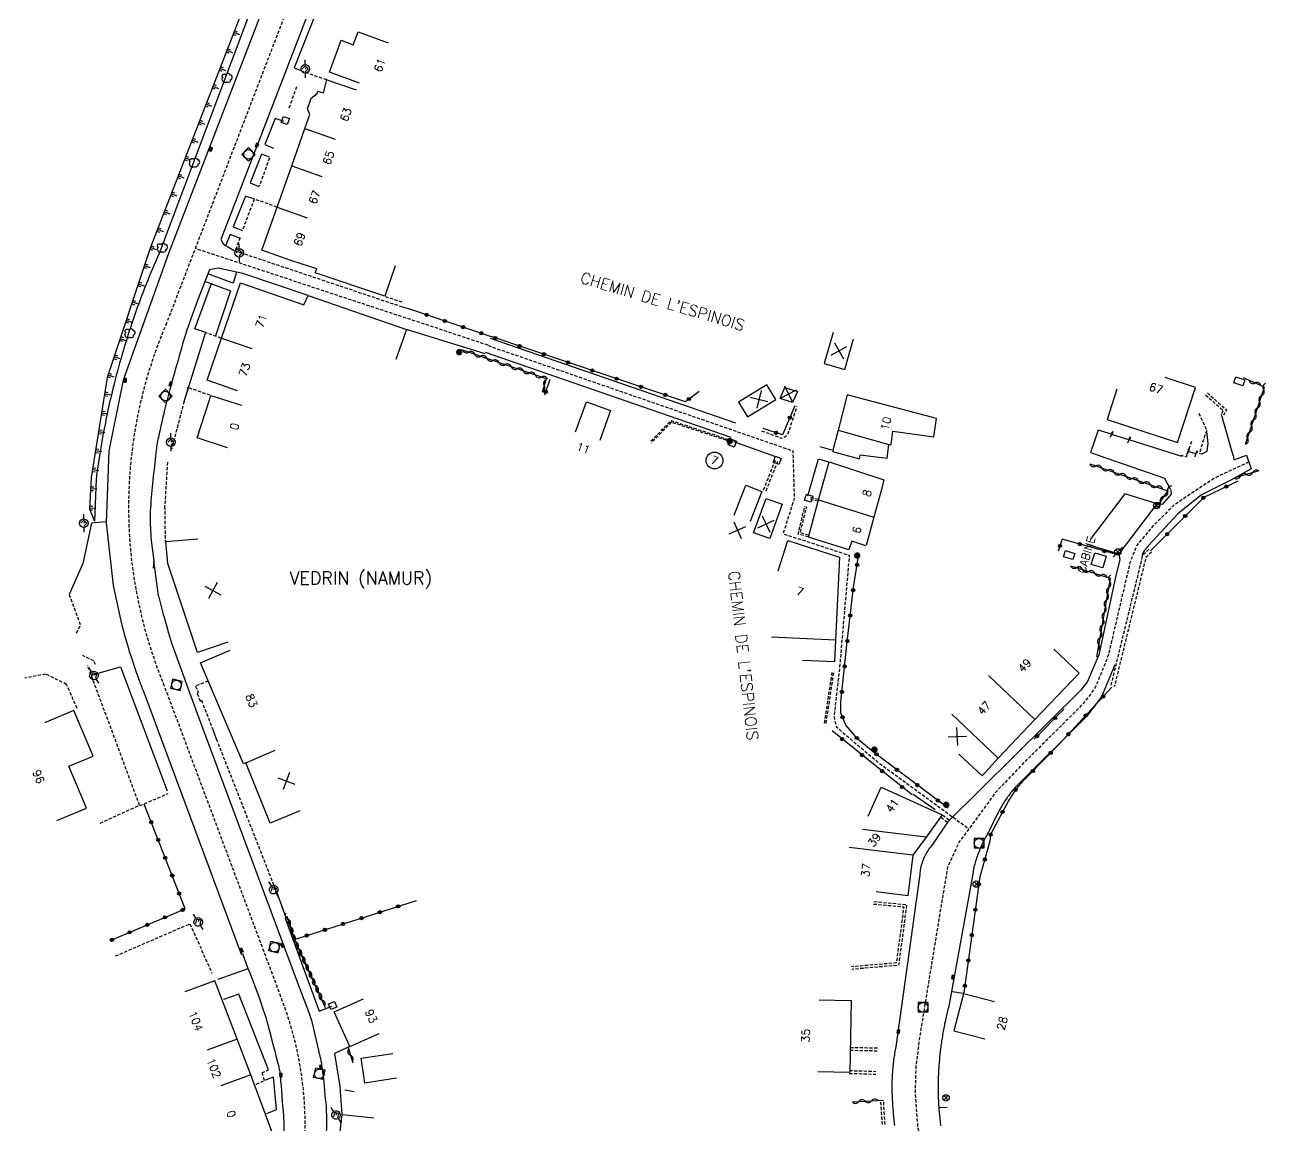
# Model space of a CAD drawing. Header units: millimetres. Extents: x 184999 to 186001, y 128999 to 130000.
# Drawn here: x 185022.1 to 185216.2, y 129651.4 to 129823.2 of the extents above; entities that cross this region are included whole.
import ezdxf
from ezdxf.enums import TextEntityAlignment as Align

# ---------------------------------------------------------------- set-up
doc = ezdxf.new("R2010")
doc.units = ezdxf.units.MM
doc.linetypes.add('DASHED', pattern=[0.75, 0.5, -0.25])
doc.layers.get('0').update_dxf_attribs({"linetype": 'CONTINUOUS'})
for name, color, linetype in [('W0001', 6, 'DASHED'), ('W0008', 7, 'CONTINUOUS'), ('W0017', 7, 'CONTINUOUS'), ('W0100', 7, 'CONTINUOUS'), ('W0105', 7, 'CONTINUOUS'), ('W0112', 1, 'DASHED'), ('W0211', 2, 'CONTINUOUS'), ('W0300', 7, 'CONTINUOUS'), ('W0310', 3, 'CONTINUOUS'), ('W0322', 7, 'CONTINUOUS'), ('W0334', 7, 'CONTINUOUS'), ('W0400', 7, 'CONTINUOUS'), ('W0420', 7, 'CONTINUOUS'), ('W0454', 7, 'CONTINUOUS'), ('W0469', 7, 'CONTINUOUS'), ('W0471', 7, 'CONTINUOUS'), ('W0980', 7, 'CONTINUOUS'), ('W0984', 7, 'CONTINUOUS'), ('W0989', 7, 'CONTINUOUS'), ('W0991', 7, 'CONTINUOUS'), ('W1102', 7, 'CONTINUOUS'), ('W1471', 7, 'CONTINUOUS'), ('W1473', 7, 'CONTINUOUS')]:
    doc.layers.add(name, color=color, linetype=linetype)
doc.styles.get("Standard").update_dxf_attribs({"font": 'romans.shx', "width": 0.85})

# ---------------------------------------------------------------- blocks, each defined once
blk = doc.blocks.new('t322o')
at = {"color": 0, "linetype": 'Continuous'}
for radius in [0.25, 0.15]:
    blk.add_circle((0, 0), radius, dxfattribs=at)
blk = doc.blocks.new('t310o')
at = {"color": 0, "linetype": 'Continuous'}
for centre, start, end in [((-0.5, 0.38), 216.8699, 323.1304), ((0.5, -0.37), 36.8699, 143.1303)]:
    blk.add_arc(centre, 0.625, start, end, dxfattribs=at)
blk = doc.blocks.new('t112o')
at = {"color": 0, "linetype": 'Continuous'}
for p, q in [((-0.5, 0.5), (0.5, 0.5)), ((-0.5, -0.5), (-0.5, 0.5)), ((0.5, 0.5), (0.5, -0.5)), ((0.5, -0.5), (-0.5, -0.5))]:
    blk.add_line(p, q, dxfattribs=at)
blk = doc.blocks.new('t105o')
for p, q in [((-0.5, 0), (0.5, 0)), ((0.5, 0), (0.2, 0.1)), ((0.5, 0), (0.2, -0.1))]:
    blk.add_line(p, q)
blk = doc.blocks.new('T454')
for p, q in [((-0.25, 0.25), (0.25, -0.25)), ((-0.25, -0.25), (0.25, 0.25)), ((0.75, 0.75), (0.375, 0.375)), ((-0.375, -0.375), (-0.75, -0.75))]:
    blk.add_line(p, q)
blk.add_ellipse((0, 0), major_axis=(0.354, 0.354), ratio=1, start_param=5.497787143782138, end_param=11.78097245096172)
blk = doc.blocks.new('T420')
for p, q in [((0.75, 0.75), (-0.75, 0.75)), ((-0.75, 0.75), (-0.75, -0.75)), ((0.75, 0.75), (0.75, -0.75)), ((0.75, -0.75), (-0.75, -0.75))]:
    blk.add_line(p, q)
blk.add_ellipse((0, 0), major_axis=(-0.53, 0.53), ratio=1, start_param=3.926991, end_param=10.210176)
blk = doc.blocks.new('T469')
at = {"color": 0, "linetype": 'Continuous', "flags": 128}
for points in [[(-0.35, 0.35), (0.35, -0.35)], [(-0.35, -0.35), (0.35, 0.35)]]:
    blk.add_lwpolyline(points, dxfattribs=at)
at = {"color": 0, "linetype": 'Continuous'}
blk.add_circle((0, 0), 0.5, dxfattribs=at)
blk = doc.blocks.new('T400')
for p, q in [((-0.15, 0.3), (0.15, 0.3)), ((-0.15, -0.25), (-0.15, 0.3)), ((-0.15, 0.15), (0.15, 0.15)), ((-0.15, 0), (0.15, 0)), ((0.15, 0.3), (0.15, -0.25)), ((-0.15, -0.15), (0.15, -0.15)), ((-0.15, -0.25), (-0.15, -0.3)), ((-0.15, -0.3), (0.15, -0.3)), ((0.15, -0.3), (0.15, -0.25))]:
    blk.add_line(p, q)
blk = doc.blocks.new('T300')
for p, q in [((-0.8, 0.51), (-0.86, 0.34)), ((-0.86, 0.34), (-0.86, 0.17)), ((-0.86, 0.17), (-0.74, 0.06)), ((-0.69, 0.63), (-0.8, 0.51)), ((-0.8, -0.06), (-0.74, 0.06)), ((-0.74, 0.06), (-0.69, 0.11)), ((-0.57, 0.69), (-0.69, 0.63)), ((-0.46, 0.69), (-0.57, 0.69)), ((-0.29, 0.63), (-0.46, 0.69)), ((-0.29, 0.63), (-0.17, 0.74)), ((-0.23, 0.57), (-0.29, 0.63)), ((-0.17, 0.74), (-0.06, 0.8)), ((-0.06, 0.8), (0.06, 0.8)), ((0.06, 0.8), (0.23, 0.74)), ((0.23, 0.74), (0.34, 0.63)), ((0.34, 0.63), (0.4, 0.51)), ((0.46, 0.46), (0.34, 0.46)), ((0.4, 0.51), (0.4, 0.46)), ((0.57, 0.4), (0.46, 0.46)), ((0.57, 0.4), (0.69, 0.29)), ((0.69, 0.29), (0.74, 0.17)), ((0.74, 0.06), (0.69, -0.17)), ((0.74, 0.17), (0.74, 0.06)), ((-0.8, -0.17), (-0.8, -0.06)), ((-0.8, -0.23), (-0.8, -0.17)), ((-0.74, -0.34), (-0.8, -0.23)), ((-0.69, -0.4), (-0.74, -0.34)), ((-0.51, -0.46), (-0.69, -0.4)), ((-0.4, -0.46), (-0.51, -0.46)), ((-0.4, -0.46), (-0.34, -0.46)), ((-0.34, -0.46), (-0.34, -0.4)), ((-0.34, -0.51), (-0.34, -0.46)), ((-0.29, -0.63), (-0.34, -0.51)), ((-0.17, -0.74), (-0.29, -0.63)), ((-0.06, -0.8), (-0.17, -0.74)), ((0.06, -0.8), (-0.06, -0.8)), ((0.17, -0.74), (0.06, -0.8)), ((0.23, -0.69), (0.17, -0.74)), ((0.29, -0.46), (0.23, -0.46)), ((0.29, -0.63), (0.23, -0.69)), ((0.46, -0.4), (0.29, -0.46)), ((0.34, -0.51), (0.29, -0.63)), ((0.34, -0.51), (0.34, -0.46)), ((0.57, -0.34), (0.46, -0.4)), ((0.63, -0.29), (0.57, -0.34)), ((0.69, -0.17), (0.63, -0.29))]:
    blk.add_line(p, q)
blk = doc.blocks.new('T471')
for p, q in [((-0.333334, 0.333334), (-0.333334, -0.333334)), ((-0.333334, 0.333334), (0.333334, 0.333334)), ((-0.333334, 0), (0, 0)), ((0.500001, 0.500001), (1.000002, 1.000002)), ((-0.500001, -0.500001), (-1.000002, -1.000002)), ((-0.333334, -0.333334), (0.333334, -0.333334))]:
    blk.add_line(p, q)
blk.add_ellipse((0, 0), major_axis=(0.471405, 0.471405), ratio=1, start_param=5.4977871438, end_param=11.780972451)
blk = doc.blocks.new('t991o')
at = {"color": 0, "linetype": 'Continuous'}
for p, q in [((-1, 1), (1, -1)), ((-1, -1), (1, 1))]:
    blk.add_line(p, q, dxfattribs=at)
blk = doc.blocks.new('t211o')
at = {"color": 0, "linetype": 'Continuous'}
for p, q in [((-0.29, 0.5), (-0.29, 0)), ((0, 1), (0, 0)), ((0.29, 0.5), (0.29, 0))]:
    blk.add_line(p, q, dxfattribs=at)
blk = doc.blocks.new('T1471')
at = {"color": 0, "linetype": 'Continuous', "flags": 128}
blk.add_lwpolyline([(-0.75, -0.5), (-0.75, 0.5), (0.75, 0.5), (0.75, -0.5), (-0.75, -0.5)], dxfattribs=at)
blk = doc.blocks.new('T1473')
at = {"color": 0, "linetype": 'Continuous', "const_width": 0.5, "flags": 128}
blk.add_lwpolyline([(-0.25, 0, 1), (0.25, 0, 1)], format="xyb", close=True, dxfattribs=at)

msp = doc.modelspace()

# ---------------------------------------------------------------- linework, layer by layer
at = {"layer": 'W0001'}
msp.add_lwpolyline([(185130.18, 130000), (185113.3, 129956.27), (185092.41, 129902.12), (185044.24, 129776.67, 0.201967), (185043.7, 129720.4), (185062.04, 129671.49, -0.107901), (185065.81, 129648.6), (185063.88, 129626.86, -0.071221), (185059.09, 129606.67), (185032.94, 129551.3)], format="xyb", dxfattribs=at)
msp.add_lwpolyline([(185094.48, 129773.19), (185048.7, 129788.3)], dxfattribs=at)
at = {"layer": 'W0001', "flags": 128}
for points in [[(185094.46, 129773.14), (185142.07, 129756.7), (185142.3, 129749.25), (185140.56, 129743.74), (185150.9, 129740.38), (185149.36, 129722.66), (185148.52, 129715.38), (185148.57, 129714.62), (185148.9, 129713.61), (185149.99, 129712.62), (185155.58, 129707.91), (185169.59, 129697.65)], [(185213.32, 129754.95), (185207.91, 129752.4), (185204.67, 129750.27), (185201.63, 129748.21), (185198.23, 129744.82), (185195.81, 129741.92), (185194.75, 129739.24), (185191.89, 129726.99), (185191.41, 129724.94), (185190.78, 129723.23), (185190.03, 129721.43), (185189.32, 129719.74), (185188.2, 129718.15), (185186.79, 129716.53), (185184.92, 129714.66), (185178.23, 129708.04), (185173.78, 129703.38), (185171.65, 129700.44), (185168.03, 129695.52), (185166.26, 129691.66), (185165.23, 129685.59), (185162.4, 129668.31), (185161.82, 129664.69), (185161.28, 129660.33), (185161.18, 129656.24), (185161.56, 129651.3), (185162.42, 129646.13), (185163.77, 129641.14), (185165.52, 129636.93), (185168.23, 129631.05), (185189.03, 129585.96), (185190.18, 129583.47), (185191, 129581.18), (185191.36, 129578.57), (185191.71, 129573.95), (185193.48, 129551.04), (185195.36, 129524.15), (185195.7, 129517.35), (185195.86, 129512.46), (185195.95, 129508.91), (185195.79, 129505.28), (185195.07, 129502.43), (185187.62, 129492.48)]]:
    msp.add_lwpolyline(points, dxfattribs=at)
at = {"layer": 'W0008'}
for points in [[(185126.5, 130000), (185123.42, 129992.02), (185105.82, 129946.49), (185087.01, 129897.63), (185075.88, 129868.7), (185065.28, 129841.28), (185044.51, 129787.53)], [(185095.61, 129900.89), (185093.78, 129896.17), (185081.27, 129863.68), (185075.92, 129849.95), (185063.23, 129816.99), (185057.54, 129802.26), (185052.7, 129789.72), (185053.14, 129788.98), (185054.91, 129787.95)], [(185070.16, 129827.21), (185068.65, 129827.86), (185064.18, 129816.53), (185065.48, 129816.02)], [(185062.61, 129808.15), (185061.18, 129808.62), (185059.59, 129804.52), (185060.91, 129803.99)], [(185060.31, 129802.55), (185059.08, 129803.03), (185057.28, 129798.53), (185058.63, 129797.97)], [(185056.58, 129796.47), (185054.65, 129791.67), (185056.08, 129791.09)], [(185057.86, 129796.03), (185056.58, 129796.47)], [(185055.62, 129789.92), (185054.19, 129790.48), (185053.5, 129788.81)], [(185044.51, 129787.53), (185037.47, 129767.71), (185035.21, 129756.7), (185034.77, 129745.45)], [(185066.33, 129780.98), (185056.13, 129784.38), (185052.31, 129785.23), (185050.91, 129784.96), (185049.08, 129780.19)], [(185048.63, 129775.77), (185051.25, 129782.81)], [(185050.17, 129783.18), (185054.22, 129781.7), (185051.87, 129774.64)], [(185055.18, 129784.58), (185054.61, 129782.86), (185050.66, 129784.32)], [(185080.91, 129779.23), (185082.03, 129778.9)], [(185046.96, 129764.41), (185050.3, 129775.09)], [(185050.34, 129775.15), (185048.63, 129775.77)], [(185094.01, 129771.85), (185081.69, 129775.66)], [(185034.77, 129745.45), (185035.9, 129735.66)], [(185041.86, 129742.27), (185042.23, 129739.53), (185042.16, 129738.39)], [(185042.97, 129734.02), (185042.23, 129739.53)], [(185045.03, 129726.53), (185048.86, 129716.07), (185064.8, 129673.34)], [(185040.55, 129719.25), (185055.9, 129678.1), (185056.07, 129678.16), (185056.94, 129675.86)], [(185051.47, 129713.15), (185052, 129711.73)], [(185061.34, 129687.95), (185062.88, 129683.8), (185062.78, 129683.71), (185068.07, 129669.19), (185070.04, 129669.93)], [(185052.28, 129674.15), (185056.98, 129675.82)], [(185060.13, 129660.02), (185055.51, 129671.85), (185053.12, 129671)], [(185072.85, 129663.65), (185070.46, 129662.56), (185071.29, 129657.4), (185071.6, 129653.03)], [(185059.9, 129653.21), (185061.39, 129653.81), (185060.92, 129658.86), (185059.54, 129658.34)], [(185072.09, 129656.87), (185073.52, 129656.62)]]:
    msp.add_lwpolyline(points, dxfattribs=at)
for points in [[(185049.08, 129780.19, 0.006797), (185047.42, 129775.54, 0.012075), (185046.59, 129772.88, 0.000434), (185045.06, 129767.52, 0.002671), (185044.82, 129766.65, 0.00804), (185044.01, 129763.49, 0.005475), (185042.95, 129758.82, 0.024902), (185042.56, 129756.44, 0.006905), (185041.7, 129747.8, 0.028542), (185041.65, 129746.18, 0.011801), (185041.86, 129742.27)], [(185035.9, 129735.66), (185037.08, 129730.13, 0.016117), (185038.62, 129724.69), (185039.54, 129721.96, 0.008242), (185040.55, 129719.25)], [(185042.97, 129734.02), (185043.39, 129732.36, 0.002857), (185043.83, 129730.71), (185044.42, 129728.62, 0.003627), (185045.03, 129726.53)], [(185056.94, 129675.86, -0.012519), (185059.03, 129670.32, -0.019141), (185060.16, 129666.62, -0.002205), (185061.7, 129660.69, -0.017488), (185061.87, 129659.94, -0.023601), (185061.98, 129659.07, -0.003293), (185062.48, 129652.79, -0.024414), (185062.56, 129649.46, -0.015175), (185062.27, 129644.11)], [(185064.8, 129673.34), (185066.42, 129669.14, -0.027192), (185067.14, 129666.62), (185068.31, 129661.45, -0.014182), (185068.5, 129660.46), (185068.66, 129659.29, -0.003229), (185069.15, 129654.22), (185069.23, 129652.22, -0.014102), (185069.07, 129648.49)]]:
    msp.add_lwpolyline(points, format="xyb", dxfattribs=at)
at = {"layer": 'W0008', "flags": 128}
for points in [[(185133.19, 129761.02), (185094.84, 129774.23)], [(185132.46, 129758.77), (185094.08, 129772.05)], [(185139.4, 129755.78), (185132.87, 129758.11)], [(185148.17, 129756.82), (185146.35, 129757.34)], [(185210.86, 129756), (185211, 129755.27), (185212.95, 129756), (185213.69, 129753.9), (185210.49, 129752.12), (185205.95, 129749.83), (185202.23, 129746.83), (185197.67, 129741.9), (185197.47, 129741.71), (185197.28, 129741.51), (185197.11, 129741.29), (185196.95, 129741.07), (185196.81, 129740.82), (185196.69, 129740.56), (185196.6, 129740.29)], [(185144.43, 129749.64), (185146.07, 129755.43), (185147.67, 129755)], [(185201.12, 129750.57), (185201.21, 129749.91), (185199.77, 129748.32), (185198.97, 129748.4), (185193, 129740.62), (185193.17, 129739.7), (185192.51, 129736.94), (185189.87, 129724.81), (185188.11, 129720.65), (185187.05, 129719.3), (185166.24, 129698.68), (185163.89, 129695.19), (185163.73, 129695), (185163.58, 129694.81), (185163.43, 129694.62), (185163.29, 129694.42), (185163.16, 129694.22), (185163.03, 129694.01), (185162.91, 129693.8), (185162.79, 129693.58), (185162.68, 129693.37), (185162.57, 129693.15), (185162.48, 129692.92), (185162.38, 129692.69), (185162.3, 129692.45), (185162.22, 129692.21), (185162.15, 129691.98), (185162.09, 129691.74), (185162.03, 129691.49), (185161.99, 129691.25), (185161.95, 129691), (185161.92, 129690.76), (185161.9, 129690.51), (185158.15, 129663.61), (185158.1, 129663.36), (185158.06, 129663.11), (185158.01, 129662.86), (185157.97, 129662.61), (185157.94, 129662.36), (185157.9, 129662.11), (185157.86, 129661.86), (185157.83, 129661.61), (185157.8, 129661.35), (185157.77, 129661.1), (185157.74, 129660.85), (185157.72, 129660.6), (185157.69, 129660.35), (185157.67, 129660.1), (185157.65, 129659.84), (185157.63, 129659.59), (185157.62, 129659.34), (185157.6, 129659.09), (185157.59, 129658.83), (185157.58, 129658.58), (185157.57, 129658.33), (185157.57, 129658.07), (185157.56, 129657.82), (185157.56, 129657.57), (185157.56, 129657.32), (185157.56, 129657.06), (185157.56, 129656.81), (185157.56, 129656.55), (185157.57, 129656.3), (185157.58, 129656.05), (185157.59, 129655.79), (185157.6, 129655.54), (185157.61, 129655.29), (185157.63, 129655.04), (185157.64, 129654.8), (185157.66, 129654.55), (185157.67, 129654.3), (185157.69, 129654.05), (185157.71, 129653.8), (185157.73, 129653.55), (185157.75, 129653.31), (185157.78, 129653.06), (185157.8, 129652.81), (185157.82, 129652.57), (185157.85, 129652.32), (185157.87, 129652.07), (185157.9, 129651.82), (185157.93, 129651.58), (185157.96, 129651.33)], [(185192.38, 129723.29), (185190.29, 129718.27), (185187.98, 129715.19), (185176.88, 129704.17), (185176.72, 129703.99), (185176.57, 129703.81), (185176.41, 129703.63), (185176.26, 129703.44), (185176.11, 129703.26), (185175.97, 129703.07), (185175.82, 129702.88), (185175.68, 129702.68), (185175.54, 129702.49), (185175.4, 129702.29), (185175.26, 129702.08), (185175.12, 129701.86), (185174.98, 129701.65), (185174.84, 129701.43), (185174.71, 129701.21), (185174.58, 129700.99), (185174.45, 129700.76), (185174.33, 129700.54), (185174.21, 129700.31), (185174.09, 129700.09), (185173.97, 129699.86), (185172.83, 129697.46), (185172.7, 129697.24), (185172.57, 129697.02), (185172.44, 129696.8), (185172.32, 129696.58), (185172.2, 129696.35), (185172.08, 129696.12), (185171.96, 129695.9), (185171.85, 129695.67), (185171.74, 129695.44), (185171.63, 129695.21), (185171.52, 129694.97), (185171.42, 129694.74), (185171.32, 129694.51), (185171.22, 129694.27), (185171.13, 129694.03), (185171.03, 129693.79), (185170.94, 129693.55), (185170.86, 129693.32), (185170.78, 129693.08), (185170.7, 129692.84), (185170.62, 129692.59), (185170.55, 129692.35), (185170.49, 129692.11), (185170.43, 129691.86), (185170.37, 129691.62), (185170.32, 129691.37), (185170.27, 129691.12), (185170.23, 129690.87), (185166.44, 129669.97), (185166.38, 129669.72), (185166.31, 129669.48), (185166.25, 129669.23), (185166.19, 129668.99), (185166.13, 129668.74), (185166.07, 129668.49), (185166.02, 129668.25), (185165.96, 129668), (185165.91, 129667.75), (185165.86, 129667.51), (185165.8, 129667.26), (185165.75, 129667.01), (185165.7, 129666.76), (185165.66, 129666.52), (185165.61, 129666.27), (185165.57, 129666.02), (185165.52, 129665.77), (185165.48, 129665.52), (185165.44, 129665.27), (185165.4, 129665.03), (185165.36, 129664.78), (185165.32, 129664.53), (185165.28, 129664.28), (185165.25, 129664.03), (185165.22, 129663.78), (185165.18, 129663.53), (185165.15, 129663.28), (185165.12, 129663.03), (185165.09, 129662.78), (185165.06, 129662.53), (185165.04, 129662.28), (185165.01, 129662.03), (185164.99, 129661.78), (185164.97, 129661.52), (185164.95, 129661.27), (185164.93, 129661.02), (185164.91, 129660.77), (185164.89, 129660.52), (185164.87, 129660.27), (185164.86, 129660.01), (185164.84, 129659.76), (185164.83, 129659.51), (185164.82, 129659.26), (185164.81, 129659), (185164.8, 129658.75), (185164.8, 129658.5), (185164.79, 129658.24), (185164.78, 129657.99), (185164.78, 129657.74), (185164.78, 129657.49), (185164.78, 129657.24), (185164.78, 129656.99), (185164.78, 129656.74), (185164.78, 129656.49), (185164.79, 129656.24), (185164.8, 129655.99), (185164.8, 129655.74), (185164.81, 129655.49), (185164.82, 129655.24), (185164.84, 129654.99), (185164.85, 129654.74), (185164.86, 129654.49), (185164.88, 129654.24), (185164.9, 129653.99), (185164.91, 129653.75), (185164.93, 129653.5), (185164.95, 129653.25), (185164.98, 129653), (185165, 129652.75), (185165.02, 129652.51), (185165.05, 129652.26), (185165.08, 129652.01), (185165.1, 129651.76), (185165.13, 129651.52), (185165.16, 129651.27)], [(185164.34, 129700.61), (185160.87, 129703.02)], [(185168.68, 129671.95), (185167.04, 129672.21)], [(185166.17, 129654.12), (185165.03, 129654.05)]]:
    msp.add_lwpolyline(points, dxfattribs=at)
at = {"layer": 'W0017', "flags": 128}
for points in [[(185209.01, 129762.43), (185210.8, 129756.02)], [(185191.87, 129759.3), (185189.8, 129759.91), (185188.59, 129756.43), (185200.17, 129752.43), (185201.07, 129750.65)], [(185206.73, 129759.71), (185206.94, 129757.82), (185206.75, 129756.67), (185206.65, 129756.52), (185205.96, 129756.17), (185205.61, 129756.3)], [(185202.87, 129755.79), (185194.64, 129758.43)], [(185198.99, 129748.44), (185193.94, 129749.98), (185188.51, 129742.82)], [(185188.02, 129742.12), (185193.01, 129740.61)]]:
    msp.add_lwpolyline(points, dxfattribs=at)
at = {"layer": 'W0100'}
for points in [[(185074.36, 129814.13), (185069.66, 129815.86), (185071.49, 129820.82), (185073.39, 129820.12), (185074.14, 129822.16), (185078.83, 129820.43)], [(185079.94, 129785.57), (185078.35, 129780.83), (185067.43, 129784.49), (185067.72, 129785.12), (185063.8, 129786.38), (185059.09, 129788.05), (185061.52, 129794.76), (185063.78, 129801.21), (185065.85, 129807.06), (185066.63, 129809.24), (185066.27, 129810.12), (185066.83, 129811.8), (185067.74, 129812.5), (185067.87, 129812.88), (185068.77, 129812.63), (185069.26, 129814.62), (185073.85, 129813.06)], [(185055.29, 129766.09), (185050.56, 129767.71), (185052.8, 129774.29), (185055.77, 129782.95), (185065.67, 129779.49), (185066.34, 129780.97), (185081.69, 129775.66), (185080.05, 129770.94)], [(185053.77, 129757.17), (185049.01, 129758.7), (185050.88, 129764.49), (185051.15, 129765.35), (185055.91, 129763.82)], [(185053.8, 129726.81), (185049.06, 129725.22), (185044.42, 129739.07), (185044.13, 129742.52), (185049.11, 129742.94)], [(185065.03, 129700.44), (185060.39, 129698.56), (185056.59, 129707.97), (185056.26, 129707.83), (185049.55, 129723.6), (185054.15, 129725.55)], [(185027.1, 129698.95), (185031.71, 129700.89), (185028.96, 129707.43), (185032.74, 129709.02), (185029.75, 129716.15), (185025.14, 129714.21)], [(185055.96, 129648.68), (185060.65, 129650.4), (185057.4, 129659.24), (185055.24, 129664.79), (185052.82, 129671.21), (185051.77, 129673.9), (185047.07, 129672.17)], [(185072.85, 129663.65), (185070.44, 129669.08), (185075.01, 129671.1)], [(185072.85, 129663.65), (185077.42, 129665.68)], [(185080.16, 129658.7), (185075.21, 129657.94), (185075.04, 129659.06), (185074.62, 129661.82), (185079.56, 129662.57)], [(185075.11, 129639.66), (185070.15, 129640.23), (185071.64, 129653.06), (185076.6, 129652.49)]]:
    msp.add_lwpolyline(points, dxfattribs=at)
at = {"layer": 'W0100', "flags": 128}
for points in [[(185148.36, 129775.15), (185146.96, 129770.35), (185150.18, 129769.41), (185151.58, 129774.21)], [(185192.71, 129766.33), (185191.17, 129761.57), (185202.2, 129758.02), (185205, 129766.6), (185200.24, 129768.15)], [(185108.14, 129759.66), (185109.82, 129764.36), (185113.59, 129763.01), (185111.9, 129758.31)], [(185194.6, 129758.39), (185191.88, 129759.27)], [(185205.07, 129756.22), (185203.81, 129756.6)], [(185153.48, 129741.88), (185151.31, 129742.57), (185150.84, 129741.23), (185144.53, 129743.23), (185146.1, 129749.06), (185147.78, 129754.96), (185156.32, 129752.17), (185155.91, 129750.64), (185154.75, 129746.33), (185153.51, 129741.89)], [(185132.91, 129746.65), (185134.73, 129751.31), (185137.22, 129750.33), (185135.4, 129745.67)], [(185139.77, 129737.93), (185141.29, 129742.69), (185149.35, 129740.11), (185148.76, 129727.13), (185148.61, 129723.73), (185143.61, 129723.95)], [(185182.86, 129725.72), (185186.81, 129721.95), (185179.91, 129714.71), (185174.17, 129708.67), (185171.66, 129705.95), (185167.99, 129709.34)], [(185153.83, 129699.61), (185155.89, 129704.16), (185165.43, 129699.83), (185162.9, 129696.36), (185160.82, 129693.53), (185160.05, 129687.18), (185155.09, 129687.79)], [(185146.19, 129670.92), (185151.19, 129670.82), (185150.97, 129659.59), (185145.97, 129659.69)], [(185173.57, 129670.64), (185168.73, 129671.89), (185167.23, 129666.08), (185172.07, 129664.83)]]:
    msp.add_lwpolyline(points, dxfattribs=at)
for points in [[(185133.58, 129764.32), (185134.97, 129762), (185139.41, 129764.69), (185138.03, 129766.98)], [(185142.05, 129764.23), (185140.11, 129764.85), (185140.85, 129766.58), (185142.79, 129765.96)], [(185164.13, 129758.89), (185164.51, 129761.75), (185150.55, 129765.43), (185149.14, 129759.92), (185148.29, 129756.58), (185152.5, 129755.42), (185152.59, 129756.09), (185156.81, 129755.53), (185157.1, 129757.7), (185157.43, 129757.66), (185157.71, 129759.74)], [(185138.5, 129743.01), (185135.93, 129743.91), (185137.93, 129749.26), (185140.39, 129748.35)], [(185191.06, 129740.23), (185190.53, 129738.41), (185188.71, 129738.94), (185189.25, 129740.76)]]:
    msp.add_lwpolyline(points, close=True, dxfattribs=at)
at = {"layer": 'W0112'}
for points in [[(185069.25, 129814.62), (185065.53, 129815.92)], [(185064.54, 129813.53), (185063.34, 129810.21)], [(185060.29, 129802.41), (185058.71, 129798.01)], [(185061.51, 129794.77), (185057.91, 129796.02), (185056.07, 129791.1)], [(185055.72, 129789.97), (185054.96, 129787.94), (185080.91, 129779.23)], [(185078.39, 129780.81), (185081.09, 129779.91)], [(185052.74, 129774.31), (185050.3, 129775.15)], [(185051.04, 129765.37), (185047.52, 129766.58), (185047.39, 129765.86)], [(185046.96, 129764.42), (185045.03, 129757.03)], [(185044.37, 129754.9), (185043.93, 129748), (185044.01, 129742.42)], [(185030.16, 129728.22), (185030.8, 129729.53), (185029.06, 129734.25)], [(185033.12, 129723.3), (185032.87, 129723.88), (185031.14, 129724.71)], [(185033.85, 129698.55), (185040, 129701.32), (185031.9, 129723.15)], [(185028.61, 129720.22), (185025.34, 129721.82), (185022.08, 129721.18)], [(185050.7, 129720.74), (185048.77, 129719.95), (185049.19, 129718.94), (185049.03, 129718.79), (185049.48, 129717.58), (185049.66, 129717.74), (185051.46, 129713.15)], [(185030.25, 129716.44), (185028.61, 129720.22)], [(185052, 129711.7), (185061.32, 129687.98)], [(185040.07, 129701.28), (185044.46, 129703.16)], [(185036.26, 129677.8), (185047.87, 129682.82)], [(185047.87, 129682.82), (185051.32, 129675.12)], [(185058.25, 129657.77), (185059.53, 129658.34), (185059.14, 129659.53), (185060.13, 129660.02)]]:
    msp.add_lwpolyline(points, dxfattribs=at)
at = {"layer": 'W0112', "flags": 128}
for points in [[(185206.58, 129765.42), (185209.32, 129763), (185209.03, 129762.49)], [(185206.85, 129765.73), (185209.84, 129763.09), (185209.39, 129762.29)], [(185137.19, 129759.83), (185140.3, 129758.67), (185140.57, 129758.75), (185140.81, 129758.87), (185141.04, 129759.03), (185141.21, 129759.21), (185141.34, 129759.42), (185141.43, 129759.65), (185142.76, 129763.69)], [(185205.5, 129762.56), (185206.78, 129759.87), (185206.6, 129759.58), (185205.6, 129756.3)], [(185131.84, 129758.28), (185131.88, 129758.47), (185123.03, 129761.4), (185119.79, 129758.05)], [(185131.64, 129758.33), (185131.64, 129758.34), (185123.09, 129761.17), (185119.94, 129757.91)], [(185204.35, 129758.14), (185203.54, 129755.72), (185202.82, 129755.91), (185202.87, 129756.06)], [(185139.3, 129755.2), (185137.38, 129750.33)], [(185139.69, 129755.05), (185137.76, 129750.18)], [(185144.46, 129743.25), (185142.91, 129743.7), (185143.98, 129748.07)], [(185144.53, 129743.51), (185143.24, 129743.89), (185144.24, 129748)], [(185144.78, 129749.19), (185145.99, 129748.87)], [(185144.85, 129749.45), (185146.06, 129749.13)], [(185197.7, 129741.31), (185196.71, 129740.34), (185191.75, 129719.99)], [(185198.11, 129740.89), (185197.24, 129740.04), (185192.31, 129719.85)], [(185147.03, 129714.17), (185148.27, 129722.34)], [(185147.28, 129714.13), (185148.52, 129722.3)], [(185165.24, 129699.48), (185166.26, 129698.69)], [(185165.49, 129699.81), (185166.51, 129699.02)], [(185154.7, 129685.91), (185159.41, 129685.47), (185158.25, 129676.71), (185151.25, 129676.1)], [(185154.74, 129686.3), (185159.86, 129685.83), (185158.61, 129676.34), (185151.28, 129675.7)], [(185151.03, 129663.08), (185155.41, 129662.99)], [(185151.04, 129663.52), (185155.42, 129663.43)], [(185150.89, 129659.46), (185155.04, 129659.33)], [(185150.91, 129659.9), (185155.06, 129659.77)], [(185155.8, 129654.97), (185156.03, 129651.46)], [(185156.22, 129654.99), (185156.45, 129651.49)]]:
    msp.add_lwpolyline(points, dxfattribs=at)
at = {"layer": 'W0211'}
msp.add_line((185063.59, 129842.09), (185043.06, 129787.52), dxfattribs=at)
for points in [[(185123.15, 130000), (185120.33, 129992.71), (185103.12, 129948.12), (185073.31, 129870.01), (185041.68, 129788.34), (185034.97, 129768.13), (185032.45, 129752.53), (185032.17, 129747.66), (185032.96, 129745.72)], [(185033.22, 129752.28), (185032.96, 129745.73)]]:
    msp.add_lwpolyline(points, dxfattribs=at)
msp.add_lwpolyline([(185043.06, 129787.52, 0.020684), (185039.22, 129777.83, 0.020684), (185036.21, 129767.86, 0.01575), (185034.47, 129760.11, 0.01575), (185033.22, 129752.28)], format="xyb", dxfattribs=at)
at = {"layer": 'W0310', "flags": 128}
for points in [[(185102.94, 129765.92), (185103.61, 129767.94), (185090.33, 129772.49)], [(185212.82, 129757.72), (185215.76, 129766.64), (185212.48, 129768.08)], [(185188.47, 129754.64), (185200.69, 129750.45), (185199.13, 129748.24)], [(185214.88, 129753.57), (185211.12, 129752.48)], [(185185.44, 129738.75), (185191.66, 129736.79), (185189.5, 129724.54)], [(185151.39, 129655), (185156.23, 129655.27)]]:
    msp.add_lwpolyline(points, dxfattribs=at)
at = {"layer": 'W0310'}
for points in [[(185063.04, 129684.02), (185064.2, 129680.37), (185069.03, 129669.75)], [(185072.58, 129663.51), (185073.32, 129661.12)]]:
    msp.add_lwpolyline(points, dxfattribs=at)
at = {"layer": 'W0322'}
for points in [[(185082.03, 129778.9), (185094.95, 129774.54)], [(185035.67, 129680.3), (185047.14, 129685.16), (185040.73, 129701.52)], [(185064.2, 129680.37), (185083.26, 129686.45)]]:
    msp.add_lwpolyline(points, dxfattribs=at)
at = {"layer": 'W0322', "flags": 128}
for points in [[(185127.44, 129765.97), (185125.29, 129764.37), (185094.95, 129774.54)], [(185104.12, 129767.81), (185103.29, 129765.4)], [(185142.39, 129763.72), (185140.47, 129759.18), (185137.43, 129760.2)], [(185211.61, 129751.96), (185206.28, 129749.43), (185197.97, 129741.06)], [(185192.71, 129740.48), (185184.18, 129742.9), (185183.54, 129741)], [(185166.33, 129700.86), (185154.7, 129709.63), (185152.22, 129711.66), (185150.34, 129713.86), (185149.57, 129715.79), (185149.58, 129717.51), (185150.54, 129726.41), (185151.55, 129735.36), (185152.34, 129740.29)], [(185191.91, 129719.78), (185183.69, 129710.87), (185178.83, 129705.92), (185178.64, 129705.74), (185178.45, 129705.56), (185178.27, 129705.37), (185178.09, 129705.18), (185177.91, 129704.99), (185177.73, 129704.79), (185177.56, 129704.59), (185177.39, 129704.39), (185177.22, 129704.19), (185177.07, 129704), (185176.92, 129703.8), (185176.78, 129703.6), (185176.64, 129703.4), (185176.5, 129703.19), (185176.37, 129702.98), (185175.79, 129702.05), (185172.98, 129696.75), (185172.88, 129695.71), (185171.32, 129690.18), (185168.8, 129672.05)], [(185184.49, 129716.38), (185179.78, 129711.66)], [(185160.72, 129702.94), (185154.69, 129707.74), (185148.2, 129712.94)]]:
    msp.add_lwpolyline(points, dxfattribs=at)
at = {"layer": 'W0334'}
for points in [[(185034.77, 129745.59), (185032.5, 129745.38), (185031.14, 129739.07), (185029.02, 129734.24)], [(185032.59, 129721.66), (185034.06, 129722.1), (185037.04, 129722.98), (185044.3, 129703.57)]]:
    msp.add_lwpolyline(points, dxfattribs=at)
at = {"layer": 'W1102'}
for points in [[(185065.85, 129807.06), (185070.56, 129805.38)], [(185063.78, 129801.21), (185068.49, 129799.54)], [(185061.51, 129794.77), (185066.22, 129793.09)], [(185052.8, 129774.29), (185057.53, 129772.67)], [(185056.59, 129707.97), (185061.19, 129709.92)], [(185055.24, 129664.79), (185050.55, 129663.07)], [(185057.4, 129659.24), (185052.71, 129657.52)]]:
    msp.add_lwpolyline(points, dxfattribs=at)
at = {"layer": 'W1102', "flags": 128}
for points in [[(185149.14, 129759.92), (185157.1, 129757.7)], [(185146.1, 129749.06), (185154.75, 129746.33)], [(185148.76, 129727.13), (185138.77, 129727.59)], [(185179.91, 129714.71), (185172.67, 129721.62)], [(185174.17, 129708.67), (185166.92, 129715.56)], [(185162.9, 129696.36), (185152.97, 129697.57)], [(185160.82, 129693.53), (185150.9, 129694.74)]]:
    msp.add_lwpolyline(points, dxfattribs=at)
at = {"layer": 'W1102'}
msp.add_circle((185129.84, 129755.19), 1.32, dxfattribs=at)

# ---------------------------------------------------------------- block references
at = {"layer": 'W0105'}
for p, rotation in [((185191.88, 129759.27), 68.87250340578287), ((185194.6, 129758.39), 69.98749539948915), ((185203.81, 129756.6), 69.66474976973254), ((185205.07, 129756.22), 68.12621067461237)]:
    msp.add_blockref('t105o', p, dxfattribs=dict(at, rotation=rotation))
at = {"layer": 'W0112'}
for p, rotation in [((185062.8, 129808.29), 249.75665), ((185132.63, 129757.92), 338.8853006683337), ((185139.63, 129755.22), 158.8853006683337), ((185144.55, 129749.29), 251.9815460681861), ((185070.19, 129670.06), 111.241729)]:
    msp.add_blockref('t112o', p, dxfattribs=dict(at, rotation=rotation))
at = {"layer": 'W0211'}
for p, rotation in [((185054.72, 129822.01), 248.826633), ((185053.64, 129819.21), 248.826633), ((185052.55, 129816.41), 248.826633), ((185051.47, 129813.62), 248.826633), ((185050.38, 129810.82), 248.826633), ((185049.3, 129808.02), 248.826633), ((185048.22, 129805.22), 248.826633), ((185047.13, 129802.43), 248.826633), ((185046.05, 129799.63), 248.826633), ((185044.97, 129796.83), 248.826633), ((185043.88, 129794.03), 248.826633), ((185042.8, 129791.24), 248.826633), ((185041.72, 129788.44), 248.826633), ((185040.77, 129785.59), 251.652817), ((185039.82, 129782.75), 251.652817), ((185038.88, 129779.9), 251.652817), ((185037.93, 129777.05), 251.652817), ((185036.99, 129774.2), 251.652817), ((185036.05, 129771.36), 251.652817), ((185035.1, 129768.51), 251.652817), ((185034.56, 129765.56), 260.806229), ((185034.08, 129762.6), 260.806229), ((185033.6, 129759.64), 260.806229), ((185033.12, 129756.68), 260.806229), ((185032.64, 129753.72), 260.806229), ((185032.35, 129750.74), 266.719581), ((185032.18, 129747.74), 266.719581)]:
    msp.add_blockref('t211o', p, dxfattribs=dict(at, rotation=rotation))
at = {"layer": 'W0300', "rotation": 224.8399}
for p in [(185053.55, 129814.9), (185048.47, 129801.69), (185043.45, 129788.39), (185038.39, 129775.03)]:
    msp.add_blockref('T300', p, dxfattribs=at)
at = {"layer": 'W0310'}
for p, rotation in [((185091.44, 129772.11), 161.0982945402624), ((185093.33, 129771.46), 161.0982945402624), ((185095.22, 129770.81), 161.0982945402624), ((185097.11, 129770.17), 161.0982945402624), ((185099.01, 129769.52), 161.0982945402624), ((185100.9, 129768.87), 161.0982945402624), ((185102.79, 129768.22), 161.0982945402624), ((185103.25, 129766.87), 71.65832492553652), ((185214.29, 129767.29), 156.3702791016706), ((185215.64, 129766.27), 71.78904106525118), ((185215.01, 129764.37), 71.78904106525118), ((185214.39, 129762.47), 71.78904106525118), ((185213.76, 129760.57), 71.78904106525118), ((185213.14, 129758.67), 71.78904106525118), ((185189.42, 129754.32), 341.0746203644287), ((185191.31, 129753.67), 341.0746203644287), ((185213.92, 129753.29), 196.1544573544016), ((185193.2, 129753.02), 341.0746203644287), ((185195.09, 129752.37), 341.0746203644287), ((185196.98, 129751.72), 341.0746203644287), ((185212, 129752.74), 196.1544573544016), ((185198.88, 129751.08), 341.0746203644287), ((185200.65, 129750.39), 234.6347170933559), ((185199.49, 129748.76), 234.6347170933559), ((185186.4, 129738.45), 342.5499489019863), ((185188.31, 129737.85), 342.5499489019863), ((185190.21, 129737.25), 342.5499489019863), ((185191.58, 129736.32), 260.0055000176024), ((185191.23, 129734.35), 260.0055000176024), ((185190.88, 129732.38), 260.0055000176024), ((185190.54, 129730.41), 260.0055000176024), ((185190.19, 129728.44), 260.0055000176024), ((185189.84, 129726.47), 260.0055000176024), ((185063.19, 129683.55), 287.713942), ((185063.57, 129682.35), 287.713942), ((185063.95, 129681.16), 287.713942), ((185064.37, 129679.99), 294.473527), ((185064.89, 129678.85), 294.473527), ((185065.41, 129677.72), 294.473527), ((185065.93, 129676.58), 294.473527), ((185066.45, 129675.44), 294.473527), ((185066.96, 129674.3), 294.473527), ((185067.48, 129673.16), 294.473527), ((185068, 129672.03), 294.473527), ((185068.52, 129670.89), 294.473527), ((185072.95, 129662.31), 287.116521), ((185152.38, 129655.05), 3.186905942421768), ((185154.38, 129655.16), 3.186905942421768)]:
    msp.add_blockref('t310o', p, dxfattribs=dict(at, rotation=rotation))
at = {"layer": 'W0322'}
for p, rotation in [((185084.87, 129777.94), 341.348567), ((185087.72, 129776.98), 341.348567), ((185090.56, 129776.02), 341.348567), ((185093.4, 129775.06), 341.348567), ((185095.59, 129774.31), 161.4964852075661), ((185099.38, 129773.05), 161.4964852075661), ((185103.17, 129771.78), 161.4964852075661), ((185106.97, 129770.51), 161.4964852075661), ((185110.76, 129769.24), 161.4964852075661), ((185114.55, 129767.97), 161.4964852075661), ((185103.47, 129765.92), 250.8464877324081), ((185118.35, 129766.7), 161.4964852075661), ((185122.14, 129765.43), 161.4964852075661), ((185125.83, 129764.78), 216.5323532753486), ((185141.61, 129761.88), 247.1493000477112), ((185139.46, 129759.52), 161.3742231604797), ((185209.8, 129751.11), 205.4014368029501), ((185206.21, 129749.36), 225.2254871700593), ((185203.39, 129746.52), 225.2254871700593), ((185200.57, 129743.68), 225.2254871700593), ((185183.82, 129741.82), 251.2723952160345), ((185186.93, 129742.12), 164.1156063388068), ((185190.78, 129741.03), 164.1156063388068), ((185152.12, 129738.89), 80.83098085163637), ((185151.5, 129734.94), 83.5712365322609), ((185151.05, 129730.97), 83.5712365322609), ((185150.6, 129726.99), 83.5712365322609), ((185150.17, 129723.02), 83.8263332250349), ((185149.74, 129719.04), 83.8263332250349), ((185190.56, 129718.31), 227.2991990670756), ((185149.84, 129715.1), 111.6495504055833), ((185183.07, 129714.96), 225.0855071016652), ((185187.84, 129715.37), 227.2991990670756), ((185149.78, 129711.67), 141.3078994615605), ((185152.07, 129711.84), 130.716400902005), ((185180.25, 129712.13), 225.0855071016652), ((185185.13, 129712.43), 227.2991990670756), ((185152.9, 129709.17), 141.3078994615605), ((185155.15, 129709.29), 143.0054326757079), ((185182.38, 129709.53), 225.5359551692513), ((185158.34, 129706.88), 143.0054326757079), ((185156.03, 129706.67), 141.5022421615359), ((185179.57, 129706.68), 225.5359551692513), ((185159.16, 129704.18), 141.5022421615359), ((185161.54, 129704.48), 143.0054326757079), ((185176.87, 129703.73), 234.2602254964546), ((185164.73, 129702.07), 143.0054326757079), ((185174.85, 129700.28), 242.0988279510888), ((185041.82, 129698.72), 111.40063), ((185042.92, 129695.93), 111.40063), ((185172.98, 129696.75), 264.2077652926712), ((185044.01, 129693.14), 111.40063), ((185172.08, 129692.87), 254.2394350570951), ((185045.11, 129690.35), 111.40063), ((185046.2, 129687.55), 111.40063), ((185171.15, 129688.98), 262.0986792650309), ((185080.4, 129685.54), 17.713942), ((185043.98, 129683.82), 22.963227), ((185046.74, 129684.99), 22.963227), ((185074.68, 129683.71), 17.713942), ((185077.54, 129684.63), 17.713942), ((185170.6, 129685.02), 262.0986792650309), ((185041.22, 129682.65), 22.963227), ((185068.97, 129681.89), 17.713942), ((185071.82, 129682.8), 17.713942), ((185035.69, 129680.31), 22.963227), ((185038.46, 129681.48), 22.963227), ((185066.11, 129680.98), 17.713942), ((185170.05, 129681.06), 262.0986792650309), ((185169.5, 129677.1), 262.0986792650309), ((185168.95, 129673.13), 262.0986792650309)]:
    msp.add_blockref('t322o', p, dxfattribs=dict(at, rotation=rotation))
at = {"layer": 'W0400'}
for p, rotation in [((185051.15, 129803.8), 160.159358), ((185058.35, 129804.42), 161.208708), ((185037.77, 129767.73), 358.1091809999999), ((185044.86, 129767.12), 165.048313), ((185055.93, 129678.66), 200.915978), ((185062.35, 129679.46), 19.85412699999997), ((185167.14, 129674.51), 349.0689480605778), ((185158.57, 129665.99), 351.0313015970224), ((185068.34, 129660.42), 191.813123), ((185062.09, 129659.2), 4.736962999999994)]:
    msp.add_blockref('T400', p, dxfattribs=dict(at, rotation=rotation))
at = {"layer": 'W0420'}
for p, rotation in [((185057.03, 129802.99), 224.8399), ((185044.06, 129765.25), 224.8399), ((185045.78, 129720.12), 256.7989), ((185061.1, 129679.16), 256.7989), ((185068.1, 129659.38), 256.7989)]:
    msp.add_blockref('T420', p, dxfattribs=dict(at, rotation=rotation))
for p in [(185171.16, 129695.39), (185162.41, 129669.77)]:
    msp.add_blockref('T420', p, dxfattribs=at)
at = {"layer": 'W0454'}
for p in [(185198.92, 129748.14), (185192.86, 129740.91)]:
    msp.add_blockref('T454', p, dxfattribs=at)
at = {"layer": 'W0469'}
for p in [(185170.74, 129689.02), (185166.02, 129655.63)]:
    msp.add_blockref('T469', p, dxfattribs=at)
at = {"layer": 'W0471'}
for p, rotation in [((185065.9, 129816.35), 224.8399), ((185055.56, 129787.61), 224.8399), ((185044.88, 129758.05), 224.8399), ((185031.31, 129745.38), 224.8399), ((185032.87, 129721.6), 256.7989), ((185060.97, 129688.15), 256.7989), ((185049.17, 129683.12), 256.7989), ((185070.7, 129652.94), 256.7989)]:
    msp.add_blockref('T471', p, dxfattribs=dict(at, rotation=rotation))
at = {"layer": 'W0991'}
for p, rotation in [((185149.29, 129772.31), 343.7470541157358), ((185136.78, 129764.72), 300.9111454644744), ((185141.4, 129765.57), 342.3160227555406), ((185137.89, 129745.27), 339.5785016989799), ((185133.42, 129744.3), 338.6551101814279), ((185051.45, 129734.87), 286.212605), ((185167.78, 129712.06), 47.239062004247), ((185062.94, 129705.11), 294.012495)]:
    msp.add_blockref('t991o', p, dxfattribs=dict(at, rotation=rotation))
at = {"layer": 'W1471'}
for p, rotation in [((185211.83, 129767.55), 341.363473907361), ((185185.25, 129740.4), 342.4328821570927)]:
    msp.add_blockref('T1471', p, dxfattribs=dict(at, rotation=rotation))
at = {"layer": 'W1473'}
for p in [(185089.96, 129772.11), (185132.21, 129758.22), (185154.83, 129710.02), (185166.04, 129701.41)]:
    msp.add_blockref('T1473', p, dxfattribs=at)
at = {"layer": 'W1473', "rotation": 72.31738607933494}
msp.add_blockref('T1473', (185152.14, 129740.34), dxfattribs=at)

# ---------------------------------------------------------------- texts
at = {"layer": 'W0980'}
msp.add_text('VEDRIN (NAMUR)', height=2, dxfattribs=at).set_placement((185074.58, 129736.69), align=Align.MIDDLE)
at = {"layer": 'W0984'}
msp.add_text('CABINE', height=1.25, rotation=73.6629, dxfattribs=at).set_placement((185187.94, 129740.45), align=Align.MIDDLE)
at = {"layer": 'W0989'}
for rotation, p in [(343.3957, (185121.73, 129780.02)), (276.4655, (185134.35, 129724.72))]:
    msp.add_text("CHEMIN DE L'ESPINOIS", height=1.75, rotation=rotation, dxfattribs=at).set_placement(p, align=Align.MIDDLE)
at = {"layer": 'W0991'}
for s, rotation, p in [('61', 69.7815, (185077.54, 129816.93)), ('63', 70.4553, (185072.23, 129809.21)), ('65', 70.4553, (185069.53, 129802.46)), ('67', 70.5946, (185067.35, 129796.31)), ('69', 70.1769, (185065.01, 129789.74)), ('71', 70.7353, (185059.03, 129776.97)), ('73', 71.2428, (185056.41, 129769.38)), ('67', 342.1445, (185198.83, 129766.46)), ('10', 75.6942, (185156.63, 129760.95)), ('0', 72.1586, (185054.84, 129760.49)), ('11', 340.2868, (185109.34, 129757.1)), ('7', 342.2607, (185129.84, 129755.19)), ('8', 74.1071, (185153.67, 129750.1)), ('6', 74.9622, (185152.08, 129744.33)), ('7', 342.2607, (185143.19, 129734.73)), ('49', 46.342, (185178.29, 129723.16)), ('83', 293.047, (185057.51, 129717.67)), ('47', 46.4918, (185171.96, 129716.51)), ('96', 292.7647, (185024.23, 129705.79)), ('41', 53.9348, (185157.62, 129701.28)), ('39', 53.7707, (185154.82, 129695.93)), ('37', 83.0364, (185153.49, 129691.2)), ('104', 290.8837, (185048.81, 129667.62)), ('93', 293.9603, (185076.22, 129668.39)), ('28', 75.2368, (185174.78, 129667.28)), ('35', 88.858, (185144.08, 129665.35)), ('102', 291.2995, (185051.63, 129660.29)), ('0', 290.1515, (185054.33, 129653.1))]:
    msp.add_text(s, height=1.25, rotation=rotation, dxfattribs=at).set_placement(p, align=Align.MIDDLE)

doc.saveas('drawing.dxf')
